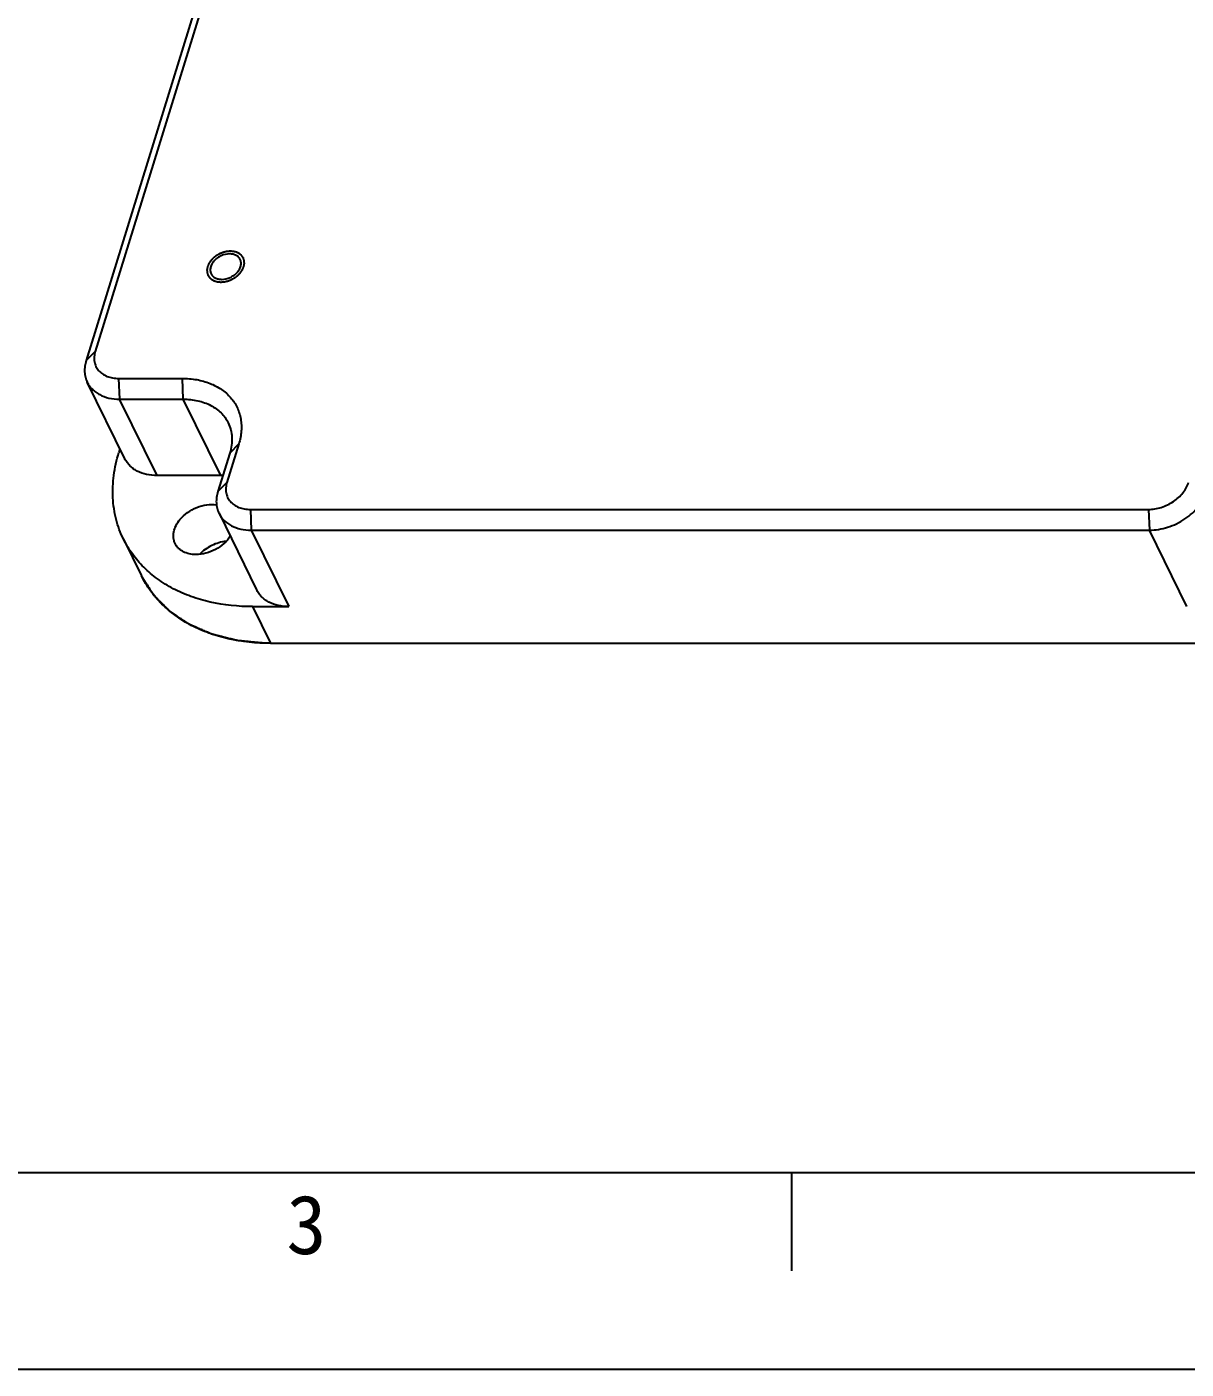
# Model space of a CAD drawing. Header units: millimetres. Extents: x 0 to 841, y 0 to 594.
# Drawn here: x 119.1 to 178, y 0 to 68.2 of the extents above; entities that cross this region are included whole.
import ezdxf

# ---------------------------------------------------------------- set-up
doc = ezdxf.new("R2010")
doc.units = ezdxf.units.MM
doc.header["$LTSCALE"] = 46.255
doc.layers.get('0').update_dxf_attribs({"linetype": 'CONTINUOUS'})
for name, color, linetype in [('09_ALL_ROUNDS', 7, 'CONTINUOUS'), ('10_ALL_CHAMFER', 7, 'CONTINUOUS'), ('11_ALL_COSMETICS', 7, 'CONTINUOUS'), ('20_ALL_FEATURES', 7, 'CONTINUOUS')]:
    doc.layers.add(name, color=color, linetype=linetype)
doc.styles.add('TEXTSTYLE_2', font='simfang.ttf')

msp = doc.modelspace()

# ---------------------------------------------------------------- linework, layer by layer
at = {"color": 7}
for p, q in [((25, 10), (831, 10)), ((158, 5), (158, 10)), ((0, 0), (841, 0))]:
    msp.add_line(p, q, dxfattribs=at)
at = {"color": 4}
for points in [[(130.155, 56.025), (130.157, 56.038), (130.161, 56.057), (130.166, 56.082), (130.169, 56.101), (130.173, 56.12), (130.176, 56.136), (130.179, 56.148), (130.18, 56.158), (130.182, 56.166), (130.183, 56.171), (130.184, 56.175), (130.184, 56.177), (130.184, 56.179), (130.184, 56.182), (130.184, 56.188), (130.183, 56.195), (130.183, 56.204), (130.182, 56.217), (130.182, 56.232), (130.181, 56.25), (130.18, 56.268), (130.179, 56.284), (130.179, 56.296), (130.178, 56.304), (130.178, 56.31), (130.178, 56.314), (130.178, 56.318), (130.177, 56.321), (130.177, 56.323), (130.177, 56.325), (130.176, 56.328), (130.175, 56.332), (130.173, 56.336), (130.172, 56.342), (130.169, 56.349), (130.166, 56.36), (130.161, 56.374), (130.156, 56.391), (130.151, 56.408), (130.146, 56.422), (130.143, 56.433), (130.14, 56.44), (130.139, 56.446), (130.137, 56.45), (130.136, 56.453), (130.135, 56.456), (130.135, 56.458), (130.133, 56.46), (130.132, 56.463), (130.13, 56.466), (130.127, 56.47), (130.124, 56.475), (130.12, 56.481), (130.113, 56.491), (130.105, 56.503), (130.095, 56.519), (130.085, 56.534), (130.077, 56.546), (130.071, 56.556), (130.067, 56.562), (130.063, 56.567), (130.061, 56.571), (130.059, 56.574), (130.057, 56.577), (130.056, 56.579), (130.054, 56.58), (130.052, 56.582), (130.049, 56.585), (130.046, 56.588), (130.041, 56.592), (130.036, 56.597), (130.026, 56.605), (130.015, 56.615), (130.001, 56.627), (129.988, 56.639), (129.977, 56.65), (129.967, 56.658), (129.961, 56.664), (129.955, 56.669), (129.951, 56.672), (129.949, 56.674), (129.947, 56.676), (129.945, 56.677), (129.942, 56.678), (129.937, 56.681), (129.93, 56.685), (129.922, 56.689), (129.91, 56.695), (129.896, 56.703), (129.879, 56.712), (129.862, 56.721), (129.848, 56.728), (129.836, 56.734), (129.828, 56.739), (129.821, 56.743), (129.816, 56.745), (129.813, 56.747), (129.811, 56.748), (129.808, 56.749), (129.805, 56.75), (129.799, 56.751), (129.791, 56.754), (129.781, 56.756), (129.768, 56.76), (129.752, 56.765), (129.732, 56.77), (129.712, 56.776), (129.696, 56.781), (129.682, 56.784), (129.673, 56.787), (129.664, 56.789), (129.659, 56.791), (129.655, 56.792), (129.653, 56.793), (129.65, 56.793), (129.646, 56.793), (129.64, 56.794), (129.631, 56.795), (129.62, 56.796), (129.605, 56.797), (129.586, 56.799), (129.564, 56.8), (129.542, 56.802), (129.524, 56.804), (129.509, 56.805), (129.498, 56.806), (129.488, 56.807), (129.482, 56.808), (129.478, 56.808), (129.476, 56.808), (129.473, 56.808), (129.469, 56.808), (129.462, 56.807), (129.453, 56.806), (129.441, 56.805), (129.426, 56.804), (129.407, 56.803), (129.384, 56.801), (129.361, 56.799), (129.342, 56.797), (129.326, 56.796), (129.315, 56.795), (129.305, 56.794), (129.299, 56.794), (129.295, 56.793), (129.292, 56.793), (129.289, 56.793), (129.285, 56.792), (129.279, 56.79), (129.269, 56.788), (129.257, 56.785), (129.242, 56.781), (129.222, 56.777), (129.199, 56.771), (129.176, 56.766), (129.157, 56.761), (129.141, 56.757), (129.13, 56.755), (129.12, 56.752), (129.113, 56.751), (129.109, 56.75), (129.106, 56.749), (129.103, 56.748), (129.1, 56.746), (129.093, 56.744), (129.084, 56.74), (129.072, 56.736), (129.057, 56.73), (129.038, 56.722), (129.016, 56.713), (128.993, 56.704), (128.974, 56.697), (128.959, 56.691), (128.948, 56.686), (128.939, 56.683), (128.932, 56.68), (128.928, 56.678), (128.925, 56.677), (128.923, 56.676), (128.919, 56.674), (128.913, 56.67), (128.904, 56.665), (128.893, 56.659), (128.879, 56.651), (128.861, 56.64), (128.839, 56.628), (128.818, 56.616), (128.8, 56.605), (128.786, 56.597), (128.775, 56.591), (128.766, 56.586), (128.76, 56.582), (128.756, 56.58), (128.753, 56.579), (128.751, 56.577), (128.748, 56.574), (128.742, 56.57), (128.735, 56.564), (128.725, 56.557), (128.713, 56.547), (128.697, 56.534), (128.678, 56.52), (128.659, 56.505), (128.644, 56.493), (128.631, 56.483), (128.622, 56.475), (128.614, 56.469), (128.608, 56.465), (128.605, 56.462), (128.603, 56.461), (128.601, 56.458), (128.598, 56.456), (128.594, 56.451), (128.587, 56.444), (128.579, 56.435), (128.568, 56.424), (128.555, 56.41), (128.539, 56.393), (128.524, 56.376), (128.51, 56.362), (128.5, 56.351), (128.492, 56.343), (128.485, 56.336), (128.481, 56.331), (128.478, 56.328), (128.476, 56.326), (128.475, 56.324), (128.473, 56.321), (128.469, 56.315), (128.464, 56.308), (128.458, 56.298), (128.45, 56.286), (128.44, 56.271), (128.427, 56.253), (128.415, 56.235), (128.405, 56.219), (128.397, 56.207), (128.391, 56.198), (128.386, 56.19), (128.382, 56.185), (128.38, 56.182), (128.378, 56.18), (128.377, 56.177), (128.376, 56.174), (128.374, 56.168), (128.37, 56.16), (128.366, 56.151), (128.361, 56.138), (128.354, 56.122), (128.343, 56.096), (128.329, 56.064), (128.318, 56.038), (128.312, 56.025)], [(128.312, 56.025), (128.31, 56.012), (128.306, 55.993), (128.301, 55.968), (128.298, 55.949), (128.294, 55.93), (128.291, 55.914), (128.288, 55.901), (128.287, 55.892), (128.285, 55.884), (128.284, 55.878), (128.283, 55.875), (128.283, 55.873), (128.283, 55.87), (128.283, 55.867), (128.283, 55.862), (128.284, 55.854), (128.284, 55.845), (128.285, 55.833), (128.285, 55.818), (128.286, 55.8), (128.287, 55.781), (128.288, 55.766), (128.288, 55.754), (128.289, 55.746), (128.289, 55.74), (128.289, 55.736), (128.289, 55.732), (128.29, 55.729), (128.29, 55.726), (128.29, 55.724), (128.291, 55.721), (128.292, 55.718), (128.294, 55.714), (128.295, 55.708), (128.298, 55.701), (128.301, 55.69), (128.306, 55.676), (128.311, 55.659), (128.316, 55.642), (128.321, 55.628), (128.324, 55.617), (128.327, 55.61), (128.328, 55.604), (128.33, 55.6), (128.331, 55.596), (128.332, 55.593), (128.332, 55.591), (128.334, 55.59), (128.335, 55.587), (128.337, 55.584), (128.34, 55.58), (128.343, 55.575), (128.347, 55.569), (128.354, 55.559), (128.362, 55.546), (128.372, 55.531), (128.382, 55.516), (128.39, 55.504), (128.396, 55.494), (128.4, 55.487), (128.404, 55.482), (128.406, 55.478), (128.408, 55.475), (128.41, 55.473), (128.411, 55.471), (128.413, 55.469), (128.415, 55.467), (128.418, 55.465), (128.421, 55.462), (128.426, 55.458), (128.431, 55.453), (128.441, 55.445), (128.452, 55.435), (128.465, 55.422), (128.479, 55.41), (128.49, 55.4), (128.5, 55.392), (128.506, 55.386), (128.512, 55.381), (128.516, 55.377), (128.518, 55.375), (128.52, 55.374), (128.522, 55.373), (128.525, 55.371), (128.53, 55.369), (128.537, 55.365), (128.545, 55.36), (128.557, 55.354), (128.571, 55.347), (128.588, 55.338), (128.605, 55.329), (128.619, 55.321), (128.631, 55.315), (128.639, 55.311), (128.646, 55.307), (128.651, 55.304), (128.654, 55.303), (128.656, 55.302), (128.659, 55.301), (128.662, 55.3), (128.668, 55.298), (128.676, 55.296), (128.686, 55.293), (128.699, 55.29), (128.715, 55.285), (128.735, 55.279), (128.755, 55.274), (128.771, 55.269), (128.785, 55.265), (128.794, 55.263), (128.803, 55.26), (128.808, 55.259), (128.812, 55.258), (128.814, 55.257), (128.817, 55.257), (128.821, 55.256), (128.827, 55.256), (128.836, 55.255), (128.847, 55.254), (128.862, 55.253), (128.881, 55.251), (128.903, 55.249), (128.925, 55.247), (128.943, 55.246), (128.958, 55.244), (128.969, 55.243), (128.979, 55.243), (128.985, 55.242), (128.989, 55.242), (128.991, 55.241), (128.994, 55.242), (128.998, 55.242), (129.005, 55.243), (129.014, 55.243), (129.026, 55.244), (129.041, 55.246), (129.06, 55.247), (129.083, 55.249), (129.106, 55.251), (129.125, 55.252), (129.141, 55.254), (129.152, 55.255), (129.162, 55.255), (129.168, 55.256), (129.172, 55.256), (129.175, 55.256), (129.178, 55.257), (129.182, 55.258), (129.188, 55.26), (129.198, 55.262), (129.21, 55.265), (129.225, 55.268), (129.245, 55.273), (129.268, 55.279), (129.291, 55.284), (129.31, 55.289), (129.326, 55.292), (129.337, 55.295), (129.347, 55.297), (129.354, 55.299), (129.358, 55.3), (129.361, 55.301), (129.364, 55.302), (129.367, 55.303), (129.374, 55.306), (129.383, 55.31), (129.395, 55.314), (129.41, 55.32), (129.429, 55.328), (129.451, 55.337), (129.474, 55.345), (129.493, 55.353), (129.508, 55.359), (129.519, 55.363), (129.528, 55.367), (129.535, 55.37), (129.539, 55.371), (129.542, 55.372), (129.544, 55.374), (129.548, 55.376), (129.554, 55.38), (129.563, 55.385), (129.574, 55.391), (129.588, 55.399), (129.606, 55.409), (129.628, 55.422), (129.649, 55.434), (129.667, 55.444), (129.681, 55.452), (129.692, 55.459), (129.701, 55.464), (129.707, 55.467), (129.711, 55.469), (129.714, 55.471), (129.716, 55.473), (129.719, 55.475), (129.725, 55.48), (129.732, 55.486), (129.742, 55.493), (129.754, 55.503), (129.77, 55.515), (129.789, 55.53), (129.808, 55.545), (129.823, 55.557), (129.836, 55.567), (129.845, 55.574), (129.853, 55.58), (129.859, 55.585), (129.862, 55.587), (129.864, 55.589), (129.866, 55.591), (129.869, 55.594), (129.873, 55.599), (129.88, 55.606), (129.888, 55.614), (129.899, 55.626), (129.912, 55.64), (129.928, 55.656), (129.943, 55.673), (129.957, 55.687), (129.967, 55.699), (129.975, 55.707), (129.982, 55.714), (129.986, 55.719), (129.989, 55.722), (129.991, 55.724), (129.992, 55.726), (129.994, 55.729), (129.998, 55.734), (130.003, 55.742), (130.009, 55.751), (130.017, 55.763), (130.027, 55.779), (130.04, 55.797), (130.052, 55.815), (130.062, 55.83), (130.07, 55.843), (130.076, 55.852), (130.081, 55.859), (130.085, 55.865), (130.087, 55.868), (130.089, 55.87), (130.09, 55.872), (130.091, 55.876), (130.093, 55.881), (130.097, 55.889), (130.101, 55.899), (130.106, 55.912), (130.113, 55.928), (130.124, 55.954), (130.138, 55.986), (130.149, 56.012), (130.155, 56.025)]]:
    msp.add_open_spline(points, degree=3, knots=[0, 0, 0, 0, 0.015625, 0.023438, 0.03125, 0.039062, 0.046875, 0.050781, 0.054688, 0.058594, 0.060547, 0.061523, 0.0625, 0.063477, 0.064453, 0.066406, 0.070312, 0.074219, 0.078125, 0.085938, 0.09375, 0.101562, 0.109375, 0.113281, 0.117188, 0.119141, 0.121094, 0.123047, 0.124023, 0.125, 0.125977, 0.126953, 0.128906, 0.130859, 0.132812, 0.136719, 0.140625, 0.148438, 0.15625, 0.164062, 0.171875, 0.175781, 0.179688, 0.181641, 0.183594, 0.185547, 0.186523, 0.1875, 0.188477, 0.189453, 0.191406, 0.193359, 0.195312, 0.199219, 0.203125, 0.210938, 0.21875, 0.226562, 0.234375, 0.238281, 0.242188, 0.244141, 0.246094, 0.248047, 0.249023, 0.25, 0.250977, 0.251953, 0.253906, 0.255859, 0.257812, 0.261719, 0.265625, 0.273438, 0.28125, 0.289062, 0.296875, 0.300781, 0.304688, 0.308594, 0.310547, 0.311523, 0.3125, 0.313477, 0.314453, 0.316406, 0.320312, 0.324219, 0.328125, 0.335938, 0.34375, 0.351562, 0.359375, 0.363281, 0.367188, 0.371094, 0.373047, 0.374023, 0.375, 0.375977, 0.376953, 0.378906, 0.382812, 0.386719, 0.390625, 0.398438, 0.40625, 0.414062, 0.421875, 0.425781, 0.429688, 0.433594, 0.435547, 0.436523, 0.4375, 0.438477, 0.439453, 0.441406, 0.445312, 0.449219, 0.453125, 0.460938, 0.46875, 0.476562, 0.484375, 0.488281, 0.492188, 0.496094, 0.498047, 0.499023, 0.5, 0.500977, 0.501953, 0.503906, 0.507812, 0.511719, 0.515625, 0.523438, 0.53125, 0.539062, 0.546875, 0.550781, 0.554688, 0.558594, 0.560547, 0.561523, 0.5625, 0.563477, 0.564453, 0.566406, 0.570312, 0.574219, 0.578125, 0.585938, 0.59375, 0.601562, 0.609375, 0.613281, 0.617188, 0.621094, 0.623047, 0.624023, 0.625, 0.625977, 0.626953, 0.628906, 0.632812, 0.636719, 0.640625, 0.648438, 0.65625, 0.664062, 0.671875, 0.675781, 0.679688, 0.683594, 0.685547, 0.686523, 0.6875, 0.688477, 0.689453, 0.691406, 0.695312, 0.699219, 0.703125, 0.710938, 0.71875, 0.726562, 0.734375, 0.738281, 0.742188, 0.746094, 0.748047, 0.749023, 0.75, 0.750977, 0.751953, 0.753906, 0.757812, 0.761719, 0.765625, 0.773438, 0.78125, 0.789062, 0.796875, 0.800781, 0.804688, 0.808594, 0.810547, 0.811523, 0.8125, 0.813477, 0.814453, 0.816406, 0.820312, 0.824219, 0.828125, 0.835938, 0.84375, 0.851562, 0.859375, 0.863281, 0.867188, 0.871094, 0.873047, 0.874023, 0.875, 0.875977, 0.876953, 0.878906, 0.882812, 0.886719, 0.890625, 0.898438, 0.90625, 0.914062, 0.921875, 0.925781, 0.929688, 0.933594, 0.935547, 0.936523, 0.9375, 0.938477, 0.939453, 0.941406, 0.945312, 0.949219, 0.953125, 0.960938, 0.96875, 0.984375, 1, 1, 1, 1], dxfattribs=at)
at = {"layer": '09_ALL_ROUNDS', "color": 7}
for p, q in [((124.109, 46.264), (122.202, 50.149)), ((123.864, 46.762), (123.808, 46.582)), ((128.972, 45.407), (125.748, 45.407)), ((128.895, 43.491), (130.801, 39.606)), ((124.042, 42.177), (124.957, 40.312)), ((130.598, 38.749), (132.441, 38.749)), ((131.514, 36.884), (251.251, 36.884))]:
    msp.add_line(p, q, dxfattribs=at)
at = {"layer": '09_ALL_ROUNDS', "color": 4}
msp.add_line((130.598, 38.749), (131.514, 36.884), dxfattribs=at)
at = {"layer": '09_ALL_ROUNDS', "color": 7}
for points, knots in [([(124.042, 42.177), (123.963, 42.338), (123.821, 42.67), (123.659, 43.189), (123.551, 43.726), (123.476, 44.471), (123.519, 45.439), (123.691, 46.202), (123.808, 46.582)], [0, 0, 0, 0, 0.119323, 0.239254, 0.360377, 0.483234, 0.735738, 1, 1, 1, 1]), ([(125.748, 45.407), (125.568, 45.407), (125.22, 45.441), (124.814, 45.584), (124.539, 45.752), (124.364, 45.901), (124.217, 46.071), (124.141, 46.198), (124.109, 46.264)], [0, 0, 0, 0, 0.277539, 0.534172, 0.655418, 0.772692, 0.887099, 1, 1, 1, 1]), ([(130.598, 38.749), (129.878, 38.749), (128.811, 38.855), (127.475, 39.24), (126.572, 39.633), (125.763, 40.129), (125.061, 40.723), (124.476, 41.405), (124.171, 41.914), (124.042, 42.177)], [0, 0, 0, 0, 0.27739, 0.408495, 0.534423, 0.655604, 0.772815, 0.88716, 1, 1, 1, 1]), ([(131.514, 36.884), (130.793, 36.884), (129.726, 36.99), (128.39, 37.375), (127.487, 37.768), (126.678, 38.265), (125.976, 38.858), (125.391, 39.54), (125.086, 40.049), (124.957, 40.312)], [0, 0, 0, 0, 0.27739, 0.408495, 0.534423, 0.655604, 0.772815, 0.88716, 1, 1, 1, 1]), ([(132.441, 38.749), (132.26, 38.749), (131.913, 38.783), (131.506, 38.925), (131.232, 39.094), (131.056, 39.242), (130.91, 39.413), (130.834, 39.54), (130.801, 39.606)], [0, 0, 0, 0, 0.277539, 0.534172, 0.655418, 0.772692, 0.887099, 1, 1, 1, 1])]:
    msp.add_open_spline(points, degree=3, knots=knots, dxfattribs=at)
at = {"layer": '10_ALL_CHAMFER', "color": 7}
for p, q in [((151.17, 144.149), (122.606, 51.717)), ((150.708, 143.683), (122.144, 51.25)), ((123.794, 50.346), (127.018, 50.346)), ((123.842, 49.292), (127.065, 49.292)), ((129.442, 46.55), (128.837, 44.592)), ((129.904, 47.017), (129.299, 45.058)), ((130.487, 43.687), (176.122, 43.687)), ((130.534, 42.634), (176.169, 42.634))]:
    msp.add_line(p, q, dxfattribs=at)
at = {"layer": '10_ALL_CHAMFER', "color": 4}
for p, q in [((122.606, 51.717), (122.144, 51.25)), ((123.794, 50.346), (123.842, 49.292)), ((127.018, 50.346), (127.065, 49.292)), ((125.748, 45.407), (123.842, 49.292)), ((127.065, 49.292), (128.972, 45.407)), ((129.904, 47.017), (129.442, 46.55)), ((129.299, 45.058), (128.837, 44.592)), ((130.487, 43.687), (130.534, 42.634)), ((176.122, 43.687), (176.169, 42.634)), ((130.534, 42.634), (132.441, 38.749)), ((178.076, 38.749), (176.169, 42.634))]:
    msp.add_line(p, q, dxfattribs=at)
at = {"layer": '10_ALL_CHAMFER', "color": 7}
for points, knots in [([(122.144, 51.25), (122.115, 51.155), (122.072, 50.965), (122.059, 50.677), (122.1, 50.402), (122.163, 50.23), (122.202, 50.149)], [0, 0, 0, 0, 0.264425, 0.517084, 0.760916, 1, 1, 1, 1]), ([(122.606, 51.717), (122.579, 51.63), (122.544, 51.455), (122.555, 51.193), (122.632, 50.95), (122.772, 50.738), (122.968, 50.565), (123.168, 50.461), (123.345, 50.402), (123.54, 50.358), (123.692, 50.346), (123.794, 50.346)], [0, 0, 0, 0, 0.126614, 0.246287, 0.361939, 0.477421, 0.596627, 0.72258, 0.788744, 0.857085, 1, 1, 1, 1]), ([(122.202, 50.149), (122.235, 50.083), (122.311, 49.956), (122.457, 49.786), (122.633, 49.637), (122.907, 49.469), (123.314, 49.326), (123.661, 49.292), (123.842, 49.292)], [0, 0, 0, 0, 0.112901, 0.227308, 0.344582, 0.465828, 0.722461, 1, 1, 1, 1]), ([(127.018, 50.346), (127.267, 50.346), (127.751, 50.307), (128.433, 50.12), (128.933, 49.86), (129.27, 49.597), (129.489, 49.376), (129.673, 49.133), (129.822, 48.869), (129.933, 48.587), (130.006, 48.29), (130.04, 47.981), (130.034, 47.551), (129.969, 47.227), (129.904, 47.017)], [0, 0, 0, 0, 0.142796, 0.277021, 0.402869, 0.463221, 0.522215, 0.580271, 0.637864, 0.6955, 0.753682, 0.812876, 0.873492, 1, 1, 1, 1]), ([(127.065, 49.292), (127.317, 49.292), (127.691, 49.255), (128.158, 49.12), (128.475, 48.983), (128.758, 48.809), (129.003, 48.601), (129.208, 48.362), (129.315, 48.184), (129.36, 48.092)], [0, 0, 0, 0, 0.27739, 0.408495, 0.534423, 0.655604, 0.772815, 0.88716, 1, 1, 1, 1]), ([(129.36, 48.092), (129.416, 47.979), (129.504, 47.739), (129.561, 47.353), (129.543, 46.95), (129.483, 46.683), (129.442, 46.55)], [0, 0, 0, 0, 0.239084, 0.482916, 0.735575, 1, 1, 1, 1]), ([(129.299, 45.058), (129.272, 44.972), (129.237, 44.797), (129.248, 44.535), (129.324, 44.292), (129.464, 44.079), (129.661, 43.907), (129.861, 43.803), (130.038, 43.744), (130.232, 43.7), (130.384, 43.687), (130.487, 43.687)], [0, 0, 0, 0, 0.126614, 0.246287, 0.361939, 0.477421, 0.596627, 0.72258, 0.788744, 0.857085, 1, 1, 1, 1]), ([(176.122, 43.687), (176.341, 43.687), (176.676, 43.745), (177.093, 43.911), (177.389, 44.081), (177.653, 44.288), (177.942, 44.593), (178.099, 44.868), (178.158, 45.058)], [0, 0, 0, 0, 0.252835, 0.384416, 0.516099, 0.645491, 0.77043, 1, 1, 1, 1]), ([(128.837, 44.592), (128.807, 44.497), (128.764, 44.306), (128.751, 44.019), (128.792, 43.743), (128.855, 43.571), (128.895, 43.491)], [0, 0, 0, 0, 0.264425, 0.517084, 0.760916, 1, 1, 1, 1]), ([(176.169, 42.634), (176.482, 42.634), (176.961, 42.716), (177.556, 42.953), (177.979, 43.196), (178.357, 43.492), (178.675, 43.829), (178.922, 44.196), (179.036, 44.46), (179.077, 44.592)], [0, 0, 0, 0, 0.252585, 0.384036, 0.515588, 0.644851, 0.769667, 0.888361, 1, 1, 1, 1]), ([(128.895, 43.491), (128.927, 43.425), (129.003, 43.298), (129.15, 43.127), (129.325, 42.979), (129.6, 42.81), (130.006, 42.668), (130.354, 42.634), (130.534, 42.634)], [0, 0, 0, 0, 0.112901, 0.227308, 0.344582, 0.465828, 0.722461, 1, 1, 1, 1])]:
    msp.add_open_spline(points, degree=3, knots=knots, dxfattribs=at)
at = {"layer": '11_ALL_COSMETICS', "color": 7}
for p, q in [((124.969, 40.287), (124.957, 40.312)), ((131.514, 36.884), (251.251, 36.884))]:
    msp.add_line(p, q, dxfattribs=at)
for points, knots in [([(131.213, 36.888), (131.127, 36.896), (130.957, 36.913), (130.744, 36.933), (130.573, 36.95), (130.445, 36.962), (130.317, 36.974), (130.211, 36.985), (130.126, 36.993), (130.062, 36.999), (130.008, 37.004), (129.966, 37.008), (129.934, 37.011), (129.907, 37.014), (129.886, 37.016), (129.873, 37.017), (129.862, 37.018), (129.855, 37.019), (129.851, 37.019), (129.848, 37.02), (129.845, 37.02), (129.842, 37.021), (129.835, 37.023), (129.823, 37.026), (129.808, 37.03), (129.793, 37.033), (129.773, 37.038), (129.737, 37.047), (129.687, 37.06), (129.626, 37.075), (129.565, 37.09), (129.504, 37.105), (129.423, 37.125), (129.322, 37.15), (129.201, 37.18), (129.079, 37.211), (128.978, 37.236), (128.897, 37.256), (128.836, 37.271), (128.776, 37.286), (128.715, 37.301), (128.664, 37.314), (128.629, 37.323), (128.609, 37.328), (128.594, 37.331), (128.578, 37.335), (128.567, 37.338), (128.559, 37.34), (128.556, 37.341), (128.554, 37.341), (128.551, 37.342), (128.547, 37.344), (128.542, 37.346), (128.533, 37.35), (128.521, 37.355), (128.503, 37.363), (128.48, 37.373), (128.453, 37.385), (128.417, 37.4), (128.371, 37.42), (128.317, 37.444), (128.244, 37.475), (128.153, 37.514), (128.044, 37.562), (127.935, 37.609), (127.826, 37.656), (127.735, 37.695), (127.663, 37.727), (127.608, 37.75), (127.563, 37.77), (127.526, 37.786), (127.499, 37.798), (127.472, 37.809), (127.449, 37.819), (127.431, 37.827), (127.42, 37.832), (127.411, 37.836), (127.404, 37.839), (127.398, 37.841), (127.394, 37.843), (127.392, 37.844), (127.39, 37.845), (127.389, 37.846), (127.387, 37.847), (127.383, 37.849), (127.379, 37.853), (127.373, 37.856), (127.365, 37.862), (127.356, 37.868), (127.34, 37.878), (127.321, 37.891), (127.298, 37.906), (127.275, 37.922), (127.244, 37.942), (127.206, 37.968), (127.16, 37.999), (127.099, 38.04), (127.022, 38.091), (126.93, 38.152), (126.838, 38.214), (126.746, 38.275), (126.669, 38.327), (126.608, 38.368), (126.562, 38.398), (126.524, 38.424), (126.493, 38.445), (126.47, 38.46), (126.451, 38.473), (126.436, 38.483), (126.426, 38.489), (126.418, 38.495), (126.414, 38.498), (126.41, 38.5), (126.408, 38.501), (126.407, 38.503), (126.405, 38.505), (126.4, 38.51), (126.393, 38.517), (126.383, 38.527), (126.373, 38.536), (126.361, 38.549), (126.338, 38.572), (126.306, 38.604), (126.268, 38.642), (126.229, 38.681), (126.191, 38.719), (126.14, 38.771), (126.075, 38.835), (125.999, 38.912), (125.922, 38.989), (125.858, 39.053), (125.806, 39.105), (125.768, 39.143), (125.729, 39.182), (125.691, 39.22), (125.659, 39.252), (125.636, 39.275), (125.624, 39.288), (125.614, 39.297), (125.604, 39.307), (125.597, 39.314), (125.592, 39.319), (125.59, 39.321), (125.589, 39.323), (125.587, 39.324), (125.585, 39.328), (125.582, 39.332), (125.578, 39.34), (125.571, 39.349), (125.562, 39.364), (125.55, 39.383), (125.535, 39.406), (125.516, 39.436), (125.492, 39.474), (125.463, 39.519), (125.424, 39.579), (125.376, 39.654), (125.317, 39.745), (125.259, 39.835), (125.182, 39.956), (125.085, 40.106), (125.008, 40.227), (124.969, 40.287)], [0, 0, 0, 0, 0.03125, 0.0625, 0.078125, 0.09375, 0.109375, 0.125, 0.132812, 0.140625, 0.148438, 0.152344, 0.15625, 0.160156, 0.162109, 0.164062, 0.165039, 0.166016, 0.166504, 0.166748, 0.166992, 0.16748, 0.167969, 0.169922, 0.171875, 0.173828, 0.175781, 0.179688, 0.1875, 0.195312, 0.203125, 0.210938, 0.21875, 0.234375, 0.25, 0.265625, 0.28125, 0.289062, 0.296875, 0.304688, 0.3125, 0.320312, 0.324219, 0.326172, 0.328125, 0.330078, 0.332031, 0.33252, 0.333008, 0.333252, 0.333496, 0.333984, 0.334961, 0.335938, 0.337891, 0.339844, 0.34375, 0.347656, 0.351562, 0.359375, 0.367188, 0.375, 0.390625, 0.40625, 0.421875, 0.4375, 0.453125, 0.460938, 0.46875, 0.476562, 0.480469, 0.484375, 0.488281, 0.492188, 0.494141, 0.496094, 0.49707, 0.498047, 0.499023, 0.499512, 0.499756, 0.5, 0.500244, 0.500488, 0.500977, 0.501953, 0.50293, 0.503906, 0.505859, 0.507812, 0.511719, 0.515625, 0.519531, 0.523438, 0.53125, 0.539062, 0.546875, 0.5625, 0.578125, 0.59375, 0.609375, 0.625, 0.632812, 0.640625, 0.648438, 0.652344, 0.65625, 0.660156, 0.662109, 0.664062, 0.665039, 0.666016, 0.666504, 0.666748, 0.666992, 0.66748, 0.667969, 0.669922, 0.671875, 0.673828, 0.675781, 0.679688, 0.6875, 0.695312, 0.703125, 0.710938, 0.71875, 0.734375, 0.75, 0.765625, 0.78125, 0.789062, 0.796875, 0.804688, 0.8125, 0.820312, 0.824219, 0.826172, 0.828125, 0.830078, 0.832031, 0.83252, 0.833008, 0.833252, 0.833496, 0.833984, 0.834961, 0.835938, 0.837891, 0.839844, 0.84375, 0.847656, 0.851562, 0.859375, 0.867188, 0.875, 0.890625, 0.90625, 0.921875, 0.9375, 0.96875, 1, 1, 1, 1]), ([(131.514, 36.884), (131.51, 36.884), (131.503, 36.884), (131.496, 36.884), (131.492, 36.884), (131.489, 36.884), (131.486, 36.884), (131.484, 36.884), (131.483, 36.884), (131.482, 36.884), (131.482, 36.884), (131.481, 36.884), (131.479, 36.884), (131.476, 36.884), (131.472, 36.884), (131.467, 36.884), (131.459, 36.884), (131.449, 36.884), (131.439, 36.884), (131.431, 36.884), (131.426, 36.884), (131.422, 36.884), (131.42, 36.884), (131.418, 36.884), (131.417, 36.884), (131.417, 36.884), (131.416, 36.884), (131.414, 36.884), (131.412, 36.884), (131.409, 36.884), (131.406, 36.884), (131.402, 36.884), (131.398, 36.884), (131.394, 36.885), (131.392, 36.885), (131.39, 36.885), (131.388, 36.885), (131.387, 36.885), (131.386, 36.885), (131.386, 36.885), (131.385, 36.885), (131.384, 36.885), (131.383, 36.885), (131.382, 36.885), (131.379, 36.885), (131.376, 36.885), (131.372, 36.885), (131.367, 36.885), (131.359, 36.885), (131.351, 36.885), (131.343, 36.885), (131.337, 36.885), (131.331, 36.885), (131.327, 36.885), (131.324, 36.886), (131.322, 36.886), (131.321, 36.886), (131.321, 36.886), (131.32, 36.886), (131.319, 36.886), (131.317, 36.886), (131.314, 36.886), (131.31, 36.886), (131.305, 36.886), (131.3, 36.886), (131.297, 36.886), (131.295, 36.886), (131.293, 36.886), (131.292, 36.886), (131.291, 36.886), (131.29, 36.886), (131.289, 36.886), (131.289, 36.886), (131.288, 36.886), (131.286, 36.886), (131.284, 36.886), (131.281, 36.886), (131.276, 36.887), (131.27, 36.887), (131.263, 36.887), (131.253, 36.887), (131.237, 36.887), (131.222, 36.888), (131.213, 36.888)], [0, 0, 0, 0, 0.0625, 0.09375, 0.109375, 0.125, 0.140625, 0.15625, 0.160156, 0.164062, 0.166016, 0.167969, 0.171875, 0.179688, 0.1875, 0.203125, 0.21875, 0.25, 0.28125, 0.296875, 0.3125, 0.320312, 0.328125, 0.332031, 0.333984, 0.335938, 0.339844, 0.34375, 0.359375, 0.375, 0.390625, 0.40625, 0.4375, 0.453125, 0.46875, 0.476562, 0.484375, 0.492188, 0.496094, 0.498047, 0.5, 0.501953, 0.503906, 0.507812, 0.515625, 0.523438, 0.53125, 0.546875, 0.5625, 0.59375, 0.609375, 0.625, 0.640625, 0.65625, 0.660156, 0.664062, 0.666016, 0.667969, 0.671875, 0.679688, 0.6875, 0.703125, 0.71875, 0.75, 0.78125, 0.796875, 0.804688, 0.8125, 0.820312, 0.828125, 0.830078, 0.832031, 0.833984, 0.835938, 0.839844, 0.84375, 0.851562, 0.859375, 0.875, 0.890625, 0.90625, 0.9375, 1, 1, 1, 1])]:
    msp.add_open_spline(points, degree=3, knots=knots, dxfattribs=at)
at = {"layer": '20_ALL_FEATURES', "color": 7}
msp.add_arc((128.972, 41.68), 3.727, 88.22184, 90.00635, dxfattribs=at)
for points, knots in [([(129.433, 56.671), (129.29, 56.671), (129.07, 56.619), (128.816, 56.476), (128.653, 56.335), (128.53, 56.172), (128.456, 55.997), (128.442, 55.847), (128.462, 55.737), (128.481, 55.686), (128.493, 55.661)], [0, 0, 0, 0, 0.269823, 0.409249, 0.54487, 0.672634, 0.790212, 0.897973, 0.949402, 1, 1, 1, 1]), ([(129.974, 56.388), (129.953, 56.432), (129.893, 56.514), (129.765, 56.605), (129.607, 56.66), (129.493, 56.671), (129.433, 56.671)], [0, 0, 0, 0, 0.226855, 0.465046, 0.722054, 1, 1, 1, 1]), ([(129.034, 55.379), (129.177, 55.379), (129.397, 55.431), (129.651, 55.574), (129.814, 55.714), (129.937, 55.878), (130.011, 56.053), (130.025, 56.203), (130.005, 56.313), (129.986, 56.364), (129.974, 56.388)], [0, 0, 0, 0, 0.269823, 0.409249, 0.54487, 0.672634, 0.790212, 0.897973, 0.949402, 1, 1, 1, 1]), ([(128.493, 55.661), (128.514, 55.618), (128.574, 55.536), (128.702, 55.445), (128.86, 55.39), (128.974, 55.379), (129.034, 55.379)], [0, 0, 0, 0, 0.226855, 0.465046, 0.722054, 1, 1, 1, 1]), ([(126.913, 43.178), (127.023, 43.311), (127.286, 43.551), (127.754, 43.806), (128.26, 43.942), (128.606, 43.945), (128.769, 43.919)], [0, 0, 0, 0, 0.249437, 0.50791, 0.762118, 1, 1, 1, 1]), ([(126.666, 41.949), (126.644, 41.994), (126.608, 42.087), (126.578, 42.236), (126.574, 42.392), (126.602, 42.609), (126.702, 42.885), (126.835, 43.083), (126.913, 43.178)], [0, 0, 0, 0, 0.112265, 0.226144, 0.343084, 0.464238, 0.721375, 1, 1, 1, 1]), ([(129.465, 42.33), (129.377, 42.191), (129.153, 41.932), (128.728, 41.635), (128.244, 41.441), (127.899, 41.392), (127.731, 41.392)], [0, 0, 0, 0, 0.240864, 0.495947, 0.753208, 1, 1, 1, 1]), ([(127.731, 41.392), (127.614, 41.392), (127.388, 41.415), (127.124, 41.507), (126.945, 41.617), (126.831, 41.713), (126.736, 41.824), (126.687, 41.907), (126.666, 41.949)], [0, 0, 0, 0, 0.277539, 0.534172, 0.655418, 0.772692, 0.887099, 1, 1, 1, 1]), ([(129.259, 42.065), (129.133, 42.053), (128.88, 42.003), (128.518, 41.863), (128.186, 41.663), (127.992, 41.493), (127.905, 41.401)], [0, 0, 0, 0, 0.246565, 0.5, 0.753436, 1, 1, 1, 1])]:
    msp.add_open_spline(points, degree=3, knots=knots, dxfattribs=at)

# ---------------------------------------------------------------- texts
at = {"color": 3, "style": 'TEXTSTYLE_2'}
msp.add_text('3', height=3, dxfattribs=at).set_placement((132.319, 5.847))

doc.saveas('drawing.dxf')
